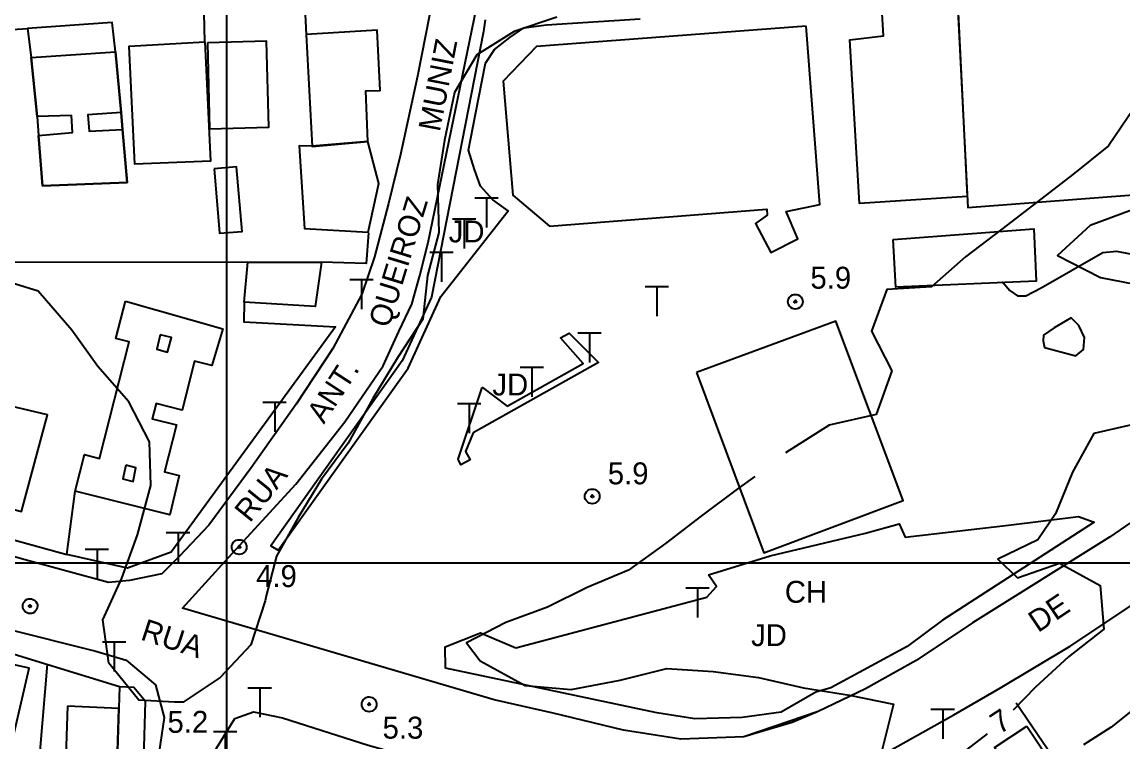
# Model space of a CAD drawing. Extents: x 555347 to 556479, y 8560498 to 8561653.
# Drawn here: x 555972 to 556122.6, y 8561375.5 to 8561474 of the extents above; entities that cross this region are included whole.
import ezdxf

# ---------------------------------------------------------------- set-up
doc = ezdxf.new("R2010")
doc.units = 0
doc.header["$MEASUREMENT"] = 0
for name, color, linetype in [('10', 24, 'CONTINUOUS'), ('12', 3, 'CONTINUOUS'), ('20', 4, 'CONTINUOUS'), ('38', 255, 'CONTINUOUS'), ('4', 255, 'CONTINUOUS'), ('42', 255, 'CONTINUOUS'), ('43', 212, 'CONTINUOUS'), ('44', 255, 'CONTINUOUS'), ('5', 1, 'CONTINUOUS'), ('50', 255, 'CONTINUOUS'), ('6', 2, 'CONTINUOUS'), ('7', 42, 'CONTINUOUS')]:
    doc.layers.add(name, color=color, linetype=linetype)

# ---------------------------------------------------------------- blocks, each defined once
blk = doc.blocks.new('COD007', base_point=(556370.32, 8561240.38))
at = {"layer": '4'}
for points in [[(556370.316, 8561241.3956), (556370.5168, 8561241.3792), (556370.7156, 8561241.318), (556370.9212, 8561241.2012), (556371.1236, 8561241.0072), (556371.2452, 8561240.7848), (556371.3152, 8561240.5864), (556371.3332, 8561240.3828), (556371.314, 8561240.188), (556371.2436, 8561239.9836), (556371.1232, 8561239.7764), (556370.9232, 8561239.5776), (556370.718, 8561239.4492), (556370.5176, 8561239.396), (556370.3128, 8561239.3792), (556370.108, 8561239.3984), (556369.9132, 8561239.4596), (556369.7048, 8561239.5812), (556369.5112, 8561239.7812), (556369.3808, 8561239.9844), (556369.3248, 8561240.184), (556369.3128, 8561240.386), (556369.3268, 8561240.5876), (556369.38, 8561240.79), (556369.5116, 8561240.9964), (556369.7064, 8561241.1968), (556369.9148, 8561241.3292), (556370.1204, 8561241.3896)], [(556370.32, 8561240.18), (556370.12, 8561240.38), (556370.32, 8561240.58), (556370.52, 8561240.38)]]:
    blk.add_lwpolyline(points, close=True, dxfattribs=at)
blk = doc.blocks.new('COD013', base_point=(555984.05, 8561208.14))
at = {"layer": '50'}
for p, q in [((555985.645993, 8561212.14), (555982.445993, 8561212.14)), ((555984.0524, 8561212.1364), (555984.0524, 8561208.1444))]:
    blk.add_line(p, q, dxfattribs=at)

msp = doc.modelspace()

# ---------------------------------------------------------------- linework, layer by layer
at = {"layer": '10'}
msp.add_lwpolyline([(555960.89, 8561472.32), (555972.78, 8561473.08)], dxfattribs=at)
for points in [[(555997.07, 8561471.28, 12), (555996.98, 8561475.17, 6.36), (556010.74, 8561476.02, 13.77), (556010.94, 8561472.22, 13.71)], [(555984.83, 8561469.92, 18.64), (555984.37, 8561473.92, 7.25), (555972.78, 8561473.08, 7.2), (555973.27, 8561469.13, 18.69)], [(555985.58, 8561461.59, 18.66), (555985.76, 8561459.28, 19.68)], [(555974.08, 8561461.06, 18.47), (555974.29, 8561458.46, 19.96)], [(556019.45, 8561445.14, 9.36), (556019.12, 8561440.92, 8.05), (556013, 8561441.11, 8.57)], [(556106.2, 8561438.47, 7.44), (556107.22, 8561437.22, 7.42), (556108.27, 8561436.51, 7.44), (556109.42, 8561436.5, 7.44), (556111.54, 8561437.62, 7.44), (556119.95, 8561442.43, 7.45), (556121.84, 8561442.61, 7.5), (556125.34, 8561441.94, 7.73), (556127.59, 8561441.32, 7.9), (556129.53, 8561439.45, 9.3), (556137.92, 8561424.15, 9.08)], [(556002.93, 8561441.1, 8.71), (555970.31, 8561441.08, 8.69)], [(556002.43, 8561435.65, 8.71), (556002.39, 8561432.96, 7.87), (556014.92, 8561432.28, 7.77), (555992.46, 8561401.44, 7.41), (555986.46, 8561399.27, 7.41), (555978.18, 8561401.12, 7.3), (555979.3, 8561409.78, 18.94)], [(555945.83, 8561414.29, 18.49), (555944.7, 8561410.32, 0), (555978.18, 8561401.12, 7.3)], [(555985.38, 8561382.99, 7.9), (555965.71, 8561389.03, 8.32)], [(555975.48, 8561386.11, 6.9), (555974.45, 8561374.19, 11.84)], [(556108.09, 8561380.82, 8.52), (556117.62, 8561366.84, 11.7)]]:
    msp.add_polyline3d(points, dxfattribs=at)
at = {"layer": '12'}
for points in [[(556141.9, 8561417.96, 7.35), (556120.88, 8561403.48, 7.3), (556102.15, 8561391.78, 6.78), (556094.4, 8561386.6, 6.74), (556087.47, 8561382.75, 6.63), (556081, 8561379.62, 6.36), (556077.43, 8561378.15, 5.86), (556070.83, 8561376.15, 5.76), (556062.19, 8561375.87, 5.76), (556054.38, 8561377.1, 5.57), (556044.73, 8561379.41, 5.57), (556036.65, 8561381.25, 5.57), (555993.99, 8561393.78, 5.57), (556000.3, 8561400.72, 5.57), (556009.52, 8561410.74, 5.34), (556016.21, 8561419.25, 5.22), (556021.46, 8561426.94, 5.22), (556023.61, 8561431.61, 5.22), (556025.4, 8561435.35, 5.22), (556026.46, 8561439.28, 5.22), (556027.61, 8561443.8, 5.22), (556034.56, 8561477.52, 5.22)], [(556027.79, 8561474.9, 5.07), (556026.14, 8561466.56, 5.22), (556023.82, 8561455.87, 5.22), (556022.21, 8561449.13, 5.22), (556020.27, 8561441.86, 7.57), (556018.55, 8561436.72, 7.57), (556014.56, 8561429.31, 7.57), (556009.56, 8561421.7, 7.57), (556003.4, 8561412.96, 7.57), (555997.6, 8561405.15, 5.52), (555993.58, 8561400.88, 5.51), (555991.15, 8561398.47, 5.51), (555986.72, 8561397.57, 5.51), (555983.86, 8561397.27, 5.51), (555972.46, 8561400.38, 5.24), (555957.38, 8561404.64, 5.52)], [(555994.31, 8561293.97, 10.06), (555989.93, 8561295.06, 10.03), (555988.32, 8561297.54, 9.96), (555988.52, 8561301.32, 9.89), (555992.17, 8561344.04, 7.31), (555994.64, 8561361.34, 6.17), (555996.29, 8561368.88, 5.93), (555998.64, 8561374.63, 5.86), (556001.16, 8561378.69, 5.86), (556003.7, 8561379.6, 5.86), (556007.69, 8561378.78, 5.86), (556019.41, 8561375.05, 5.86), (556031.89, 8561371.54, 5.69), (556044.83, 8561368.39, 5.69), (556047.8, 8561368.11, 5.89), (556056.25, 8561366.85, 5.89), (556063.21, 8561366.37, 6.24), (556070.74, 8561366.88, 6.24), (556076.7, 8561367.71, 6.16), (556084.95, 8561371, 6.16), (556099.59, 8561379.18, 6.7), (556105.96, 8561382.86, 7.23), (556115.5, 8561388.59, 6.98), (556166.07, 8561422.23, 7.49)], [(555944.43, 8561397.33, 5.1), (555982.12, 8561387.91, 5.43), (555986.29, 8561386.68, 5.43), (555990.3, 8561383.28, 5.54), (555991.5, 8561378.82, 5.74), (555987.45, 8561351.67, 7.27), (555985.02, 8561328.87, 8.5), (555982.58, 8561289.17, 10.31), (555983.28, 8561280.91, 10.52), (555985.23, 8561271.73, 10.55), (555988.86, 8561261.37, 10.75), (555993.63, 8561251.83, 10.97), (555997.5, 8561242.15, 11.25), (555997.58, 8561234.42, 11.91), (555993.77, 8561225.7, 12.63), (555988.08, 8561220.08, 13.29), (555974.75, 8561211.48, 15.82), (555972.87, 8561209.94, 16.17), (555968.8, 8561210.16, 16.36)]]:
    msp.add_polyline3d(points, dxfattribs=at)
at = {"layer": '20'}
msp.add_polyline3d([(556035.43, 8561474.29, 5.91), (556035.2, 8561472.7, 5.91), (556028.1, 8561436.35, 5.61), (556024.04, 8561427.6, 5.61), (556006.07, 8561402.3, 5.61), (556007.08, 8561401.69, 5.61), (556024.88, 8561426.6, 5.61), (556029.35, 8561436.43, 5.61), (556038.56, 8561448.14, 5.61), (556036.45, 8561449.65, 5.61), (556034.8, 8561451.54, 5.61), (556033.98, 8561453.78, 5.61), (556033.15, 8561456.43, 5.61), (556034.11, 8561461.38, 5.61), (556035.46, 8561468.35, 5.61), (556036.71, 8561470.23, 5.61), (556038.79, 8561471.86, 5.61), (556040.71, 8561473.2, 5.61), (556043.82, 8561473.58, 5.61), (556056.63, 8561474.43, 5.61)], dxfattribs=at)
for points in [[(556112, 8561429.42, 7.21), (556116.29, 8561428.28, 7.22), (556117.31, 8561429.19, 7.22), (556117.45, 8561430.82, 7.22), (556116.66, 8561432.43, 7.22), (556115.65, 8561433.49, 7.22), (556113.29, 8561432.12, 7.22), (556111.83, 8561431.13, 7.22), (556111.8, 8561430.35, 7.22)], [(556035.01, 8561423.96, 5.79), (556035.06, 8561423.96, 5.79), (556038.43, 8561421.42, 5.79), (556048.84, 8561427.25, 6.04), (556045.72, 8561430.77, 5.94), (556046.93, 8561431.39, 5.94), (556050.95, 8561427.38, 6.16), (556033.76, 8561417.75, 5.93), (556032.72, 8561415.23, 5.93), (556033.38, 8561414.05, 5.93), (556032.1, 8561413.4, 5.93), (556031.74, 8561414.18, 5.93)], [(556066, 8561398.34, 6.92), (556074.41, 8561400.92, 6.88), (556087.48, 8561404.04, 6.72), (556092.1, 8561405.3, 6.72), (556092.93, 8561403.47, 6.72), (556107.07, 8561405.12, 6.73), (556116.62, 8561406.3, 7.03), (556118.78, 8561405.55, 7.22), (556098, 8561392.15, 6.54), (556093.18, 8561388.52, 6.54), (556088.28, 8561385.9, 6.6), (556082.75, 8561382.87, 6.6), (556080.69, 8561382.3, 6.19), (556075.95, 8561379.56, 6.3), (556070.58, 8561378.81, 6.3), (556064.13, 8561378.61, 6.3), (556058.94, 8561379.44, 6.17), (556030, 8561385.55, 6.14), (556029.96, 8561388.49, 6.09), (556034.8, 8561390.42, 6.09), (556039.63, 8561388.36, 6.09), (556065.78, 8561395.27, 6.58), (556067.1, 8561396.74, 6.58)]]:
    msp.add_polyline3d(points, close=True, dxfattribs=at)
at = {"layer": '42'}
msp.add_polyline3d([(555984.83, 8561469.92, 18.64), (555984.37, 8561473.92, 7.25), (555972.78, 8561473.08, 7.2), (555973.27, 8561469.13, 18.69), (555974.08, 8561461.06, 18.47), (555974.29, 8561458.46, 19.96), (555974.82, 8561451.55, 20.34), (555986.43, 8561452.03, 20.66), (555985.76, 8561459.28, 19.68), (555985.58, 8561461.59, 18.66)], close=True, dxfattribs=at)
at = {"layer": '43'}
for points in [[(556141.9, 8561417.96, 7.35), (556120.88, 8561403.48, 7.3), (556102.15, 8561391.78, 6.78), (556094.4, 8561386.6, 6.74), (556087.47, 8561382.75, 6.63), (556081, 8561379.62, 6.36), (556070.83, 8561376.15, 5.76), (556062.19, 8561375.87, 5.76), (556054.38, 8561377.1, 5.57), (556044.73, 8561379.41, 5.57), (556036.65, 8561381.25, 5.57), (555993.99, 8561393.78, 5.57), (556000.3, 8561400.72, 5.57), (556009.52, 8561410.74, 5.34), (556016.21, 8561419.25, 5.22), (556021.46, 8561426.94, 5.22), (556023.61, 8561431.61, 5.22), (556025.4, 8561435.35, 5.22), (556026.46, 8561439.28, 5.22), (556027.61, 8561443.8, 5.22), (556034.56, 8561477.52, 5.22)], [(556027.79, 8561474.9, 5.07), (556026.14, 8561466.56, 5.22), (556023.82, 8561455.87, 5.22), (556022.21, 8561449.13, 5.22), (556020.27, 8561441.86, 7.57), (556018.55, 8561436.72, 7.57), (556014.56, 8561429.31, 7.57), (556009.56, 8561421.7, 7.57), (556003.4, 8561412.96, 7.57), (555997.6, 8561405.15, 5.52), (555993.58, 8561400.88, 5.51), (555991.15, 8561398.47, 5.51), (555986.72, 8561397.57, 5.51), (555983.86, 8561397.27, 5.51), (555972.46, 8561400.38, 5.24), (555957.38, 8561404.64, 5.52)]]:
    msp.add_polyline3d(points, dxfattribs=at)
at = {"layer": '44'}
for points in [[(556000, 8561650.58), (556000, 8560498.59)], [(555348.32, 8561400), (556477.92, 8561400)]]:
    msp.add_lwpolyline(points, dxfattribs=at)
at = {"layer": '5'}
msp.add_polyline3d([(556045.25, 8561474.63, 5), (556039.4, 8561472.68, 5), (556034.28, 8561469.51, 5), (556031.23, 8561464.32, 5), (556029.87, 8561457.83, 5), (556028.9, 8561451.75, 5), (556029.07, 8561445.17, 5), (556027.54, 8561439.31, 5), (556026.87, 8561433.34, 5), (556023.44, 8561428.05, 5), (556020.03, 8561422.47, 5), (556020.03, 8561422.47, 5), (556016.68, 8561416.33, 5), (556013.02, 8561411.43, 5), (556009.82, 8561406.18, 5), (556006.84, 8561400.88, 5), (556005.44, 8561395.44, 5), (556005.31, 8561394.8, 5), (556003.34, 8561388.78, 5), (555999.16, 8561384.31, 5), (555994.08, 8561380.92, 5), (555992.88, 8561380.92, 5), (555988, 8561381.18, 5), (555983.93, 8561386.23, 5), (555983.1, 8561392.19, 5), (555985.71, 8561397.87, 5), (555987.82, 8561403.79, 5), (555989.67, 8561410.54, 5), (555989.5, 8561416.55, 5), (555986.63, 8561422.02, 5), (555982.42, 8561426.84, 5), (555978.85, 8561431.83, 5), (555974.24, 8561437.16, 5), (555967.87, 8561439.11, 5)], dxfattribs=at)
at = {"layer": '6'}
for points in [[(556124.2, 8561462.15, 6), (556120.73, 8561457.02, 6), (556115.87, 8561453.1, 6), (556111.09, 8561449.43, 6), (556106.14, 8561445.63, 6), (556101.19, 8561441.83, 6), (556096.53, 8561437.75, 6), (556090.39, 8561437.4, 6), (556088.31, 8561431.69, 6), (556091.08, 8561426.27, 6), (556088.96, 8561420.27, 6), (556082.53, 8561418.82, 6), (556076.53, 8561415.04, 6)], [(556123.91, 8561448.24, 7), (556118.25, 8561446.12, 7), (556113.77, 8561442.05, 7), (556119.65, 8561439.02, 7), (556125.77, 8561437.82, 7)], [(556125.14, 8561419.15, 7), (556118.74, 8561417.66, 7), (556115.82, 8561412.38, 7), (556113.49, 8561406.66, 7), (556111.05, 8561403.14, 7), (556105.61, 8561400.48, 7), (556108.28, 8561397.91, 7), (556114.03, 8561399.92, 7), (556119.59, 8561396.89, 7), (556120.09, 8561390.88, 7), (556115.25, 8561387.1, 7), (556110.76, 8561382.96, 7), (556107.71, 8561379.81, 7)], [(556072.34, 8561411.8, 6), (556069.93, 8561410.04, 6), (556065.04, 8561406.41, 6), (556060.1, 8561402.62, 6), (556055.03, 8561398.98, 6), (556049.37, 8561396.6, 6), (556043.96, 8561393.91, 6), (556038.27, 8561391.82, 6), (556032.88, 8561389.01, 6), (556034.75, 8561386.58, 6), (556040.9, 8561383.19, 6), (556047.21, 8561382.65, 6), (556053.91, 8561383.92, 6), (556060.29, 8561385.53, 6), (556066.62, 8561385.13, 6), (556072.85, 8561384.27, 6), (556078.98, 8561382.89, 6), (556085.27, 8561381.89, 6), (556091.3, 8561380.63, 6), (556089.77, 8561374.45, 6)], [(556125.15, 8561380.73, 8), (556121.1, 8561377.49, 8), (556117.32, 8561375.06, 8)], [(556101.39, 8561374.43, 7), (556104.2, 8561376.57, 7)]]:
    msp.add_polyline3d(points, dxfattribs=at)
at = {"layer": '7'}
msp.add_lwpolyline([(556089.7, 8561475.91), (556100.1, 8561476.15), (556101.39, 8561450.12), (556086.67, 8561449.13), (556085.34, 8561471.55), (556089.93, 8561472.11)], close=True, dxfattribs=at)
msp.add_lwpolyline([(556089.7, 8561475.91), (556100.1, 8561476.15), (556101.39, 8561450.12), (556086.67, 8561449.13), (556085.34, 8561471.55), (556089.93, 8561472.11)], close=True, dxfattribs=at)
for points in [[(556165.22, 8561484.55, 15.28), (556099.9, 8561480.11, 0), (556101.47, 8561448.59, 14.48), (556125.96, 8561450.46, 14.6), (556126.75, 8561446.88, 14.58), (556131.03, 8561439.07, 10.68), (556135.37, 8561439.61, 11.25), (556135.54, 8561443.1, 12.1), (556172.56, 8561446.4, 12.93), (556170.01, 8561474.59, 12.63), (556166.22, 8561474.16, 14.72)], [(556165.22, 8561484.55, 15.28), (556099.9, 8561480.11, 0), (556101.47, 8561448.59, 14.48), (556125.96, 8561450.46, 14.6), (556126.75, 8561446.88, 14.58), (556131.03, 8561439.07, 10.68), (556135.37, 8561439.61, 11.25), (556135.54, 8561443.1, 12.1), (556172.56, 8561446.4, 12.93), (556170.01, 8561474.59, 12.63), (556166.22, 8561474.16, 14.72)], [(556010.94, 8561472.27, 12.83), (556011.74, 8561456.95, 13.05), (556019.37, 8561457.61, 12.34), (556019.07, 8561464.54, 13.05), (556021.05, 8561464.63, 13.08), (556020.65, 8561472.86, 13.18)], [(556079.37, 8561473.42, 13.09), (556042.47, 8561470.61, 12.9), (556037.87, 8561465.88, 12.9), (556039.2, 8561450.29, 12.53), (556044.23, 8561446.04, 12.84), (556073.98, 8561448.35, 12.67), (556074.04, 8561447.55, 17.36), (556072.43, 8561446.41, 17.36), (556074.51, 8561442.46, 17.36), (556078.2, 8561444.3, 17.36), (556076.6, 8561448.07, 14.22), (556081.24, 8561449, 13.61)], [(555997.07, 8561471.28, 12), (555997.84, 8561454.94, 8.34), (555987.46, 8561454.52, 8.14), (555986.7, 8561470.68, 8.37)], [(555997.41, 8561471.14, 12.65), (555997.71, 8561459.37, 12.65), (556005.8, 8561459.58, 12.72), (556005.5, 8561471.35, 12.89)], [(555984.83, 8561469.92, 18.64), (555985.58, 8561461.59, 18.66), (555981.06, 8561461.29, 18.7), (555981.2, 8561459.03, 19.69), (555985.76, 8561459.28, 19.68), (555986.43, 8561452.03, 20.66), (555974.82, 8561451.55, 20.34), (555974.29, 8561458.46, 19.96), (555978.94, 8561458.85, 19.96), (555978.81, 8561461.17, 19.01), (555974.08, 8561461.06, 18.47), (555973.27, 8561469.13, 18.69)], [(556011.71, 8561456.98, 12.9), (556009.97, 8561457.02, 9.82), (556010.7, 8561445.72, 9.46), (556019.41, 8561445.24, 9.46), (556020.86, 8561451.9, 9.44), (556019.37, 8561457.61, 12.34)], [(556011.71, 8561456.98, 12.9), (556009.97, 8561457.02, 9.82), (556010.7, 8561445.72, 9.46), (556019.41, 8561445.24, 9.46), (556020.86, 8561451.9, 9.44), (556019.37, 8561457.61, 12.34)], [(555998.33, 8561453.91, 8.35), (555999.07, 8561445.07, 7.46), (556002.14, 8561445.33, 7.46), (556001.39, 8561454.17, 8.15)], [(556091.28, 8561444.2, 10.52), (556110.54, 8561445.7, 10.91), (556110.84, 8561438.51, 10.71), (556091.64, 8561437.7, 10.52)], [(556002.93, 8561441.1, 8.71), (556013, 8561441.11, 8.57), (556012.17, 8561435.07, 8.59), (556002.43, 8561435.65, 8.71)], [(556002.93, 8561441.1, 8.71), (556013, 8561441.11, 8.57), (556012.17, 8561435.07, 8.59), (556002.43, 8561435.65, 8.71)], [(555986.19, 8561435.77, 18.89), (555999.51, 8561432, 18.89), (555997.99, 8561426.98, 19), (555995.64, 8561427.58, 18.94), (555993.94, 8561420.88, 19.09), (555990.37, 8561421.79, 19.55), (555989.84, 8561419.7, 19.55), (555993.17, 8561418.86, 19.09), (555991.54, 8561412.45, 19.04), (555993.55, 8561411.94, 19.01), (555992.24, 8561406.54, 19), (555979.3, 8561409.78, 18.94), (555980.6, 8561414.78, 18.89), (555982.65, 8561414.26, 18.89), (555986.7, 8561430.2, 18.99), (555984.89, 8561430.66, 18.99)], [(556064.34, 8561426.02, 11.75), (556073.57, 8561401.36, 12.3), (556092.63, 8561408.49, 12.03), (556083.44, 8561433.06, 12.32)], [(555990.95, 8561431.18, 18.35), (555990.46, 8561429.22, 18.34), (555991.95, 8561428.8, 18.34), (555992.47, 8561430.82, 18.34)], [(555949.61, 8561427, 18.49), (555945.83, 8561414.29, 18.49), (555951.09, 8561412.96, 18.49), (555951.74, 8561414.7, 18.49), (555958.38, 8561413.01, 18.49), (555959.38, 8561416.37, 18.49), (555962.05, 8561415.77, 19.49), (555961.03, 8561412.22, 18.44), (555967.45, 8561410.28, 18.44), (555966.86, 8561408.31, 18.44), (555971.96, 8561406.99, 18.44), (555975.52, 8561420.21, 18.44), (555970.5, 8561421.4, 18.44), (555969.9, 8561419.53, 18.44), (555963.24, 8561421.31, 18.39), (555962.84, 8561419.93, 19.33), (555960.53, 8561420.6, 18.96), (555960.89, 8561421.96, 18.64), (555953.97, 8561423.77, 18.56), (555954.56, 8561425.7, 18.56)], [(555986.24, 8561413.34, 18.35), (555985.81, 8561411.46, 18.34), (555987.23, 8561411.1, 18.34), (555987.63, 8561412.99, 18.34)], [(555965.23, 8561387.28, 11.13), (555962.76, 8561376.49, 10.82), (555970.5, 8561374.71, 11.75), (555973, 8561385.58, 11.75)], [(555985.38, 8561382.99, 7.9), (555984.76, 8561364.03, 8.07), (555988.42, 8561363.91, 8.07), (555988.91, 8561381, 8.35), (555987.32, 8561382.92, 8.35)], [(555978.26, 8561380.38, 8.84), (555978.01, 8561373.57, 8.84), (555976.06, 8561373.66, 8.84), (555975.81, 8561365.58, 8.84), (555984.82, 8561365.3, 8.5), (555985.27, 8561380.06, 8.3)], [(556109.57, 8561377.65, 12.54), (556120.92, 8561360.53, 13.11), (556116.65, 8561357.71, 13.3), (556105.12, 8561374.7, 12.84)]]:
    msp.add_polyline3d(points, close=True, dxfattribs=at)

# ---------------------------------------------------------------- block references
at = {"layer": '4'}
for p in [(556077.88, 8561435.7, 5.9), (556050.08, 8561409.06, 5.9), (556001.76, 8561402.13, 4.9), (555973.13, 8561394.04, 5.1), (556019.55, 8561380.61, 5.3)]:
    msp.add_blockref('COD007', p, dxfattribs=at)
at = {"layer": '50'}
for p in [(556035.6, 8561445.86, 5.77), (556032.54, 8561442.98), (556029.46, 8561438.42, 5.58), (556018.51, 8561434.7), (556058.93, 8561433.73, 6.04), (556049.71, 8561427.4, 6.03), (556041.83, 8561422.69, 5.84), (556006.61, 8561417.92, 5.57), (556033.23, 8561417.72, 6.03), (555993.38, 8561400.09, 5.29), (555982.29, 8561397.81, 5.27), (556064.48, 8561392.5, 6.45), (555984.65, 8561385.11, 5.62), (556004.56, 8561378.85, 5.76), (556098.05, 8561375.9, 6.98), (555999.84, 8561372.87, 6.06)]:
    msp.add_blockref('COD013', p, dxfattribs=at)

# ---------------------------------------------------------------- texts
at = {"layer": '20'}
for p in [(556030.43, 8561443.82), (556036.41, 8561422.88), (556071.82, 8561388.58)]:
    msp.add_text('JD', height=3, dxfattribs=at).set_placement(p)
at = {"layer": '38'}
for s, rotation, p in [('MUNIZ', 79, (556029.21, 8561458.86)), ('QUEIROZ', 73, (556022.28, 8561432)), ('ANT.', 57, (556013.35, 8561418.87)), ('RUA', 51, (556003.21, 8561405.36)), ('DE', 34, (556111.1, 8561390.35)), ('RUA', 342, (555988.12, 8561389.51))]:
    msp.add_text(s, height=3, rotation=rotation, dxfattribs=at).set_placement(p)
at = {"layer": '4'}
for s, p in [('5.9', (556079.94, 8561437.49, 5.9)), ('5.9', (556052.21, 8561410.72, 5.9)), ('4.9', (556004.07, 8561396.66, 4.9)), ('5.2', (555991.94, 8561376.72, 5.2)), ('5.3', (556021.38, 8561375.92, 5.3))]:
    msp.add_text(s, height=3, dxfattribs=at).set_placement(p)
at = {"layer": '6'}
msp.add_text('7', height=3, rotation=33, dxfattribs=at).set_placement((556105.82, 8561376.44))
at = {"layer": '7'}
msp.add_text('CH', height=3, dxfattribs=at).set_placement((556076.44, 8561394.51))

doc.saveas('drawing.dxf')
